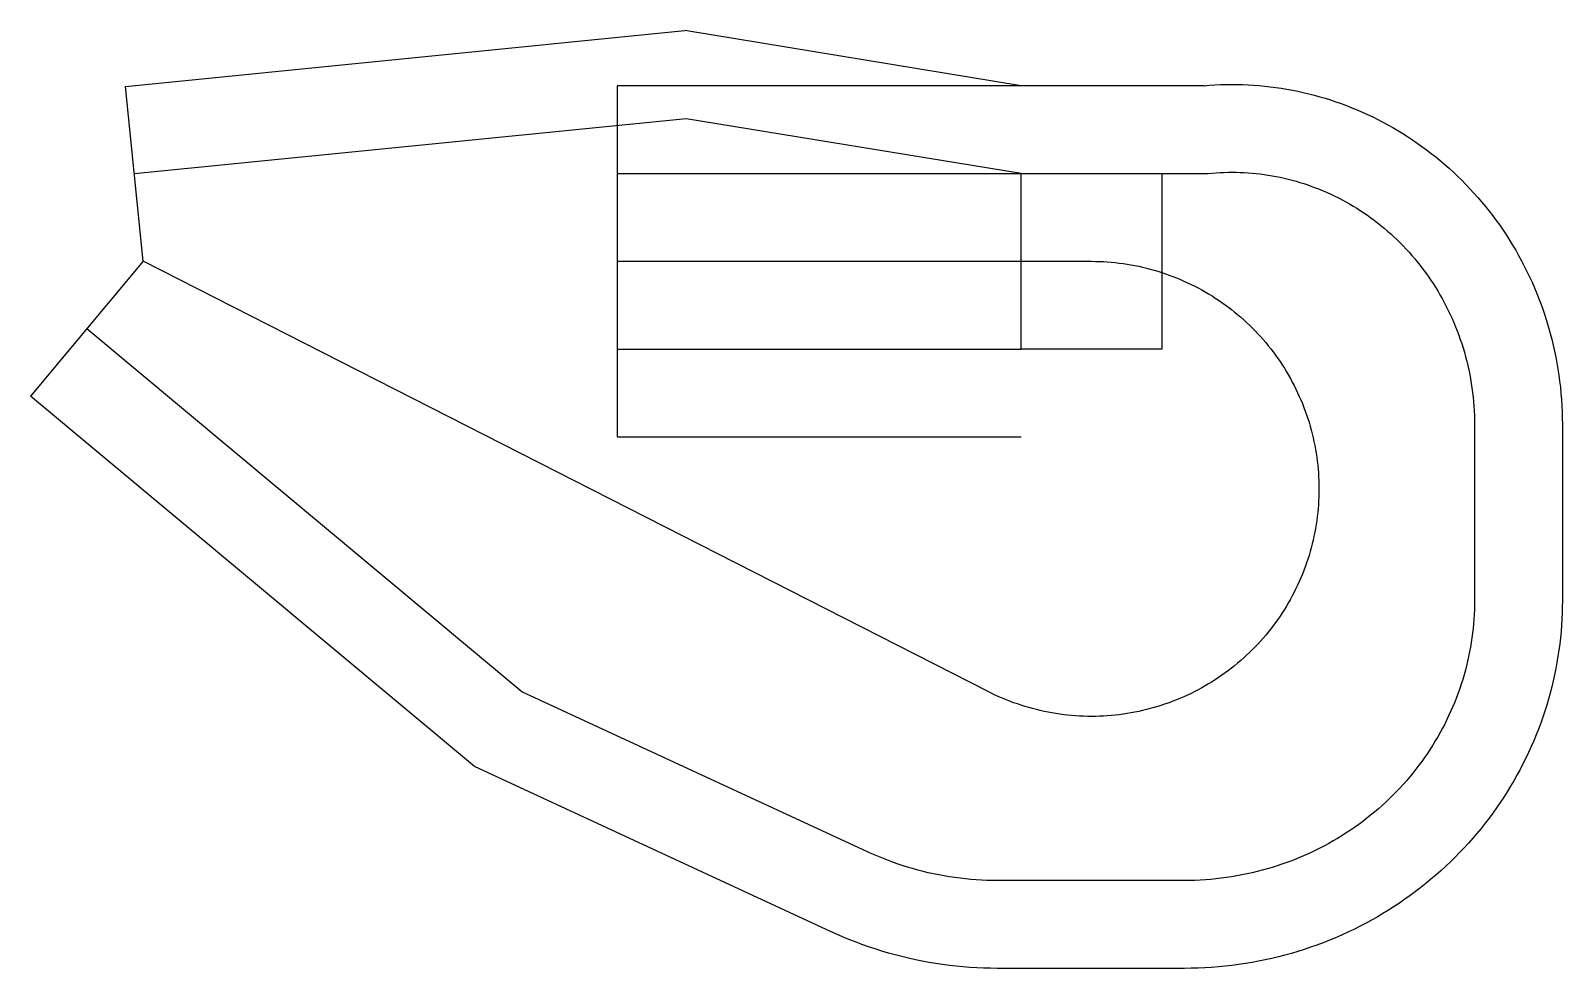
# Model space of a CAD drawing. Header units: metres. Extents: x -22373 to 9932, y -14910 to 4865.
import ezdxf

# ---------------------------------------------------------------- set-up
doc = ezdxf.new("R2010")
doc.units = ezdxf.units.M

msp = doc.modelspace()

# ---------------------------------------------------------------- linework, layer by layer
at = {"color": 1}
for p, q in [((-20369, 3686), (-8579, 4865)), ((-1482, 3704), (-8579, 4865)), ((-20000, 0), (-20369, 3686)), ((-10000, 3704), (-10000, -3704)), ((2375, 3704), (-10000, 3704)), ((-8544, 3007), (-20184, 1843)), ((-1482, 1852), (-8544, 3007)), ((-10000, 1852), (2464, 1852)), ((-20000, 0), (-22373, -2844)), ((-12013, -9076), (-21187, -1422)), ((-10000, -1852), (-1482, -1852)), ((-13013, -10654), (-22373, -2844)), ((8080, -3450), (8080, -7154)), ((9932, -3450), (9932, -7154)), ((-10000, -3704), (-1482, -3704)), ((-4723, -12451), (-12013, -9076)), ((-5501, -14132), (-13013, -10654)), ((1960, -13058), (-1986, -13058)), ((1960, -14910), (-1986, -14910))]:
    msp.add_line(p, q, dxfattribs=at)
for points in [[(2375, 3704), (2490, 3713), (2606, 3721), (2722, 3726), (2838, 3729), (2955, 3730), (3071, 3730), (3188, 3727), (3305, 3722), (3421, 3715), (3538, 3706), (3655, 3695), (3772, 3682), (3889, 3667), (4005, 3650), (4122, 3631), (4238, 3609), (4354, 3586), (4469, 3560), (4585, 3533), (4700, 3504), (4814, 3472), (4929, 3438), (5042, 3403), (5156, 3365), (5268, 3325), (5380, 3284), (5492, 3240), (5603, 3194), (5713, 3147), (5823, 3097), (5932, 3045), (6040, 2992), (6147, 2936), (6253, 2879), (6359, 2820), (6463, 2758), (6567, 2695), (6669, 2630), (6771, 2563), (6871, 2494), (6971, 2424), (7069, 2351), (7166, 2277), (7262, 2201), (7357, 2123), (7451, 2044), (7543, 1962), (7634, 1879), (7723, 1795), (7811, 1709), (7898, 1621), (7983, 1531), (8067, 1440), (8149, 1347), (8230, 1253), (8309, 1157), (8387, 1060), (8463, 962), (8538, 861), (8610, 760), (8681, 657), (8751, 553), (8818, 447), (8884, 340), (8948, 232), (9010, 123), (9070, 12), (9129, -99), (9185, -212), (9240, -326), (9293, -441), (9344, -558), (9392, -675), (9439, -793), (9484, -912), (9527, -1032), (9567, -1153), (9606, -1274), (9643, -1397), (9677, -1520), (9709, -1644), (9739, -1768), (9767, -1894), (9793, -2020), (9817, -2146), (9839, -2273), (9858, -2401), (9875, -2529), (9890, -2657), (9903, -2786), (9913, -2915), (9921, -3045), (9927, -3175), (9931, -3305), (9932, -3435), (9932, -3450)], [(1482, -1852), (-1482, -1852), (-1482, 1852), (1482, 1852), (1482, -1852)], [(2464, 1852), (2547, 1860), (2630, 1867), (2714, 1872), (2798, 1875), (2882, 1878), (2966, 1878), (3050, 1878), (3134, 1876), (3219, 1872), (3303, 1867), (3388, 1860), (3473, 1852), (3557, 1843), (3642, 1831), (3727, 1819), (3811, 1805), (3895, 1789), (3980, 1772), (4064, 1753), (4148, 1733), (4231, 1712), (4315, 1689), (4398, 1664), (4481, 1638), (4563, 1610), (4646, 1581), (4727, 1551), (4809, 1519), (4890, 1485), (4970, 1450), (5050, 1414), (5130, 1376), (5209, 1337), (5287, 1296), (5365, 1254), (5443, 1210), (5519, 1165), (5595, 1118), (5670, 1070), (5745, 1021), (5819, 971), (5892, 918), (5964, 865), (6035, 810), (6106, 754), (6176, 697), (6244, 638), (6312, 578), (6379, 517), (6445, 454), (6510, 391), (6574, 326), (6637, 259), (6699, 192), (6759, 123), (6819, 54), (6878, -17), (6935, -89), (6991, -162), (7046, -237), (7100, -312), (7153, -388), (7204, -466), (7254, -544), (7303, -624), (7350, -704), (7396, -785), (7441, -868), (7484, -951), (7526, -1035), (7567, -1120), (7606, -1206), (7643, -1292), (7680, -1380), (7714, -1468), (7748, -1557), (7779, -1646), (7810, -1736), (7838, -1827), (7866, -1919), (7891, -2011), (7915, -2104), (7938, -2197), (7959, -2291), (7978, -2385), (7995, -2480), (8011, -2575), (8026, -2671), (8038, -2767), (8049, -2863), (8059, -2960), (8066, -3057), (8072, -3154), (8077, -3252), (8079, -3349), (8080, -3447), (8080, -3450)], [(-10000, 0), (0, 0), (84, -1), (167, -3), (251, -7), (335, -12), (418, -18), (502, -26), (585, -36), (668, -47), (751, -59), (833, -73), (916, -88), (998, -105), (1079, -123), (1161, -143), (1242, -163), (1323, -186), (1403, -210), (1483, -235), (1562, -261), (1641, -289), (1720, -319), (1797, -349), (1875, -381), (1952, -415), (2028, -450), (2103, -486), (2178, -523), (2253, -562), (2326, -602), (2399, -643), (2471, -685), (2543, -729), (2613, -774), (2683, -820), (2752, -868), (2820, -916), (2888, -966), (2954, -1017), (3020, -1069), (3084, -1123), (3148, -1177), (3211, -1232), (3272, -1289), (3333, -1347), (3393, -1405), (3452, -1465), (3509, -1526), (3566, -1588), (3621, -1650), (3676, -1714), (3729, -1779), (3781, -1844), (3832, -1911), (3882, -1978), (3930, -2046), (3978, -2115), (4024, -2185), (4069, -2256), (4113, -2327), (4155, -2399), (4197, -2472), (4237, -2546), (4275, -2620), (4313, -2695), (4349, -2770), (4383, -2847), (4417, -2923), (4449, -3001), (4479, -3079), (4509, -3157), (4537, -3236), (4563, -3315), (4589, -3395), (4612, -3476), (4635, -3556), (4656, -3637), (4675, -3719), (4693, -3801), (4710, -3883), (4725, -3965), (4739, -4048), (4751, -4130), (4762, -4213), (4772, -4297), (4780, -4380), (4786, -4463), (4792, -4547), (4795, -4631), (4797, -4714), (4798, -4798), (4797, -4882), (4795, -4966), (4792, -5049), (4786, -5133), (4780, -5216), (4772, -5300), (4762, -5383), (4751, -5466), (4739, -5549), (4725, -5631), (4710, -5714), (4693, -5796), (4675, -5878), (4656, -5959), (4635, -6040), (4612, -6121), (4589, -6201), (4563, -6281), (4537, -6360), (4509, -6439), (4479, -6518), (4449, -6596), (4417, -6673), (4383, -6750), (4349, -6826), (4313, -6902), (4275, -6977), (4237, -7051), (4197, -7124), (4155, -7197), (4113, -7269), (4069, -7341), (4024, -7411), (3978, -7481), (3930, -7550), (3882, -7618), (3832, -7686), (3781, -7752), (3729, -7818), (3676, -7882), (3621, -7946), (3566, -8009), (3509, -8071), (3452, -8131), (3393, -8191), (3333, -8250), (3272, -8307), (3211, -8364), (3148, -8419), (3084, -8474), (3020, -8527), (2954, -8579), (2888, -8630), (2820, -8680), (2752, -8729), (2683, -8776), (2613, -8822), (2543, -8867), (2471, -8911), (2399, -8954), (2326, -8995), (2253, -9035), (2178, -9073), (2103, -9111), (2028, -9147), (1952, -9182), (1875, -9215), (1797, -9247), (1720, -9278), (1641, -9307), (1562, -9335), (1483, -9362), (1403, -9387), (1323, -9410), (1242, -9433), (1161, -9454), (1079, -9473), (998, -9492), (916, -9508), (833, -9523), (751, -9537), (668, -9550), (585, -9561), (502, -9570), (418, -9578), (335, -9585), (251, -9590), (167, -9593), (84, -9596), (0, -9596), (-84, -9596), (-167, -9593), (-251, -9590), (-335, -9585), (-418, -9578), (-502, -9570), (-585, -9561), (-668, -9550), (-751, -9537), (-833, -9523), (-916, -9508), (-998, -9492), (-1079, -9473), (-1161, -9454), (-1242, -9433), (-1323, -9410), (-1403, -9387), (-1483, -9362), (-1562, -9335), (-1641, -9307), (-1720, -9278), (-1797, -9247), (-1875, -9215), (-1952, -9182), (-2028, -9147), (-2103, -9111), (-2177, -9074), (-20000, 0)], [(8080, -7154), (8079, -7252), (8077, -7350), (8073, -7449), (8067, -7547), (8059, -7645), (8049, -7744), (8038, -7842), (8025, -7941), (8010, -8039), (7994, -8137), (7976, -8235), (7956, -8333), (7934, -8430), (7911, -8528), (7886, -8625), (7859, -8721), (7831, -8818), (7800, -8914), (7768, -9009), (7735, -9105), (7699, -9199), (7662, -9294), (7623, -9387), (7583, -9481), (7540, -9573), (7496, -9665), (7451, -9757), (7404, -9847), (7355, -9937), (7304, -10027), (7252, -10115), (7199, -10203), (7143, -10290), (7086, -10376), (7028, -10461), (6968, -10545), (6906, -10628), (6843, -10711), (6778, -10792), (6712, -10872), (6644, -10952), (6575, -11030), (6504, -11107), (6432, -11183), (6359, -11258), (6284, -11331), (6208, -11403), (6130, -11475), (6051, -11545), (5971, -11613), (5889, -11680), (5806, -11746), (5722, -11811), (5637, -11874), (5550, -11936), (5462, -11996), (5373, -12055), (5283, -12113), (5192, -12168), (5100, -12223), (5006, -12276), (4912, -12327), (4816, -12377), (4720, -12425), (4623, -12471), (4524, -12516), (4425, -12559), (4325, -12601), (4224, -12640), (4122, -12678), (4019, -12715), (3916, -12749), (3812, -12782), (3707, -12813), (3602, -12842), (3496, -12870), (3389, -12896), (3282, -12919), (3174, -12941), (3065, -12961), (2956, -12980), (2847, -12996), (2737, -13010), (2627, -13023), (2517, -13034), (2406, -13042), (2295, -13049), (2184, -13054), (2072, -13057), (1960, -13058), (1960, -13058)], [(9932, -7154), (9931, -7284), (9928, -7415), (9922, -7546), (9914, -7676), (9904, -7807), (9891, -7937), (9876, -8068), (9859, -8198), (9840, -8329), (9818, -8458), (9794, -8588), (9768, -8718), (9739, -8847), (9708, -8976), (9675, -9104), (9639, -9232), (9602, -9359), (9562, -9486), (9519, -9612), (9475, -9738), (9428, -9863), (9379, -9987), (9328, -10111), (9274, -10234), (9219, -10356), (9161, -10477), (9101, -10597), (9039, -10717), (8975, -10835), (8908, -10953), (8840, -11069), (8769, -11184), (8696, -11298), (8622, -11411), (8545, -11523), (8466, -11634), (8385, -11743), (8302, -11851), (8217, -11957), (8131, -12063), (8042, -12167), (7951, -12269), (7859, -12370), (7765, -12469), (7668, -12567), (7570, -12663), (7471, -12758), (7369, -12851), (7266, -12942), (7161, -13032), (7055, -13120), (6946, -13206), (6837, -13290), (6725, -13372), (6612, -13453), (6498, -13532), (6382, -13608), (6265, -13683), (6146, -13756), (6026, -13827), (5904, -13895), (5781, -13962), (5657, -14027), (5532, -14089), (5405, -14150), (5277, -14208), (5149, -14264), (5019, -14318), (4888, -14369), (4755, -14419), (4622, -14466), (4488, -14511), (4353, -14553), (4218, -14593), (4081, -14631), (3944, -14667), (3805, -14700), (3667, -14731), (3527, -14759), (3387, -14785), (3246, -14809), (3105, -14830), (2963, -14849), (2821, -14865), (2678, -14878), (2535, -14890), (2392, -14899), (2248, -14905), (2104, -14909), (1960, -14910), (1960, -14910)], [(-1986, -13058), (-2098, -13057), (-2210, -13054), (-2322, -13049), (-2434, -13042), (-2546, -13033), (-2658, -13023), (-2771, -13010), (-2883, -12995), (-2994, -12978), (-3106, -12960), (-3218, -12939), (-3329, -12916), (-3440, -12892), (-3551, -12865), (-3661, -12836), (-3771, -12806), (-3881, -12773), (-3990, -12739), (-4099, -12703), (-4207, -12664), (-4315, -12624), (-4422, -12582), (-4529, -12538), (-4634, -12492), (-4723, -12451)], [(-1986, -14910), (-2130, -14909), (-2274, -14905), (-2419, -14898), (-2563, -14890), (-2708, -14878), (-2852, -14864), (-2996, -14848), (-3140, -14829), (-3284, -14807), (-3428, -14783), (-3571, -14757), (-3714, -14728), (-3857, -14696), (-3999, -14662), (-4141, -14625), (-4282, -14586), (-4422, -14545), (-4562, -14500), (-4702, -14454), (-4841, -14405), (-4979, -14353), (-5116, -14299), (-5252, -14243), (-5388, -14184), (-5501, -14132)]]:
    msp.add_lwpolyline(points, dxfattribs=at)

doc.saveas('drawing.dxf')
